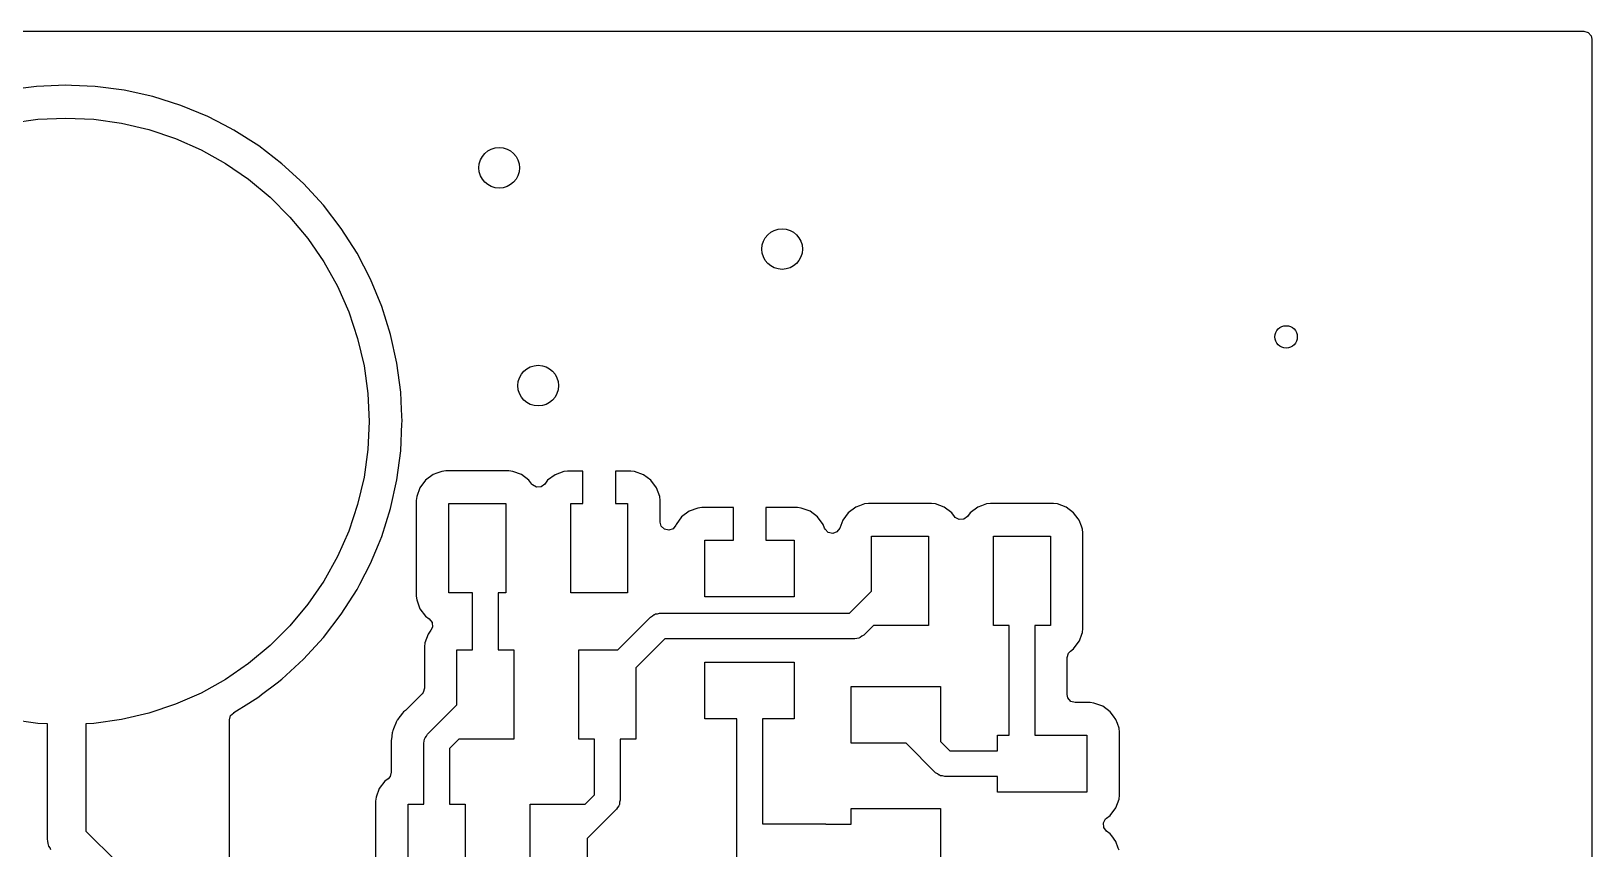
# Model space of a CAD drawing. Extents: x 0.01 to 1.99, y 0.01 to 1.19.
# Drawn here: x 1.028 to 1.988, y 0.685 to 1.188 of the extents above; entities that cross this region are included whole.
import ezdxf

# ---------------------------------------------------------------- set-up
doc = ezdxf.new("R2010")
doc.units = 0
doc.header["$MEASUREMENT"] = 0
doc.layers.add('BLACK', color=7, linetype='CONTINUOUS')

msp = doc.modelspace()

# ---------------------------------------------------------------- linework, layer by layer
at = {"layer": 'BLACK', "linetype": 'CONTINUOUS'}
for p, q in [((0.01695, 1.18801), (1.98305, 1.18801)), ((1.98305, 1.18801), (1.98573, 1.18722)), ((1.98573, 1.18722), (1.98756, 1.18511)), ((1.98756, 1.18511), (1.98801, 1.18305)), ((1.98801, 1.18305), (1.98801, 0.01695)), ((1.03137, 1.15405), (1.01348, 1.15169)), ((1.04489, 1.15464), (1.03137, 1.15405)), ((1.0494, 1.15484), (1.04489, 1.15464)), ((1.05301, 1.15468), (1.0494, 1.15484)), ((1.0494, 1.15484), (1.0494, 1.15484)), ((1.06743, 1.15405), (1.05301, 1.15468)), ((1.08532, 1.15169), (1.06743, 1.15405)), ((1.10293, 1.14779), (1.08532, 1.15169)), ((1.12014, 1.14236), (1.10293, 1.14779)), ((1.13681, 1.13546), (1.12014, 1.14236)), ((1.01511, 1.13144), (1.03218, 1.13382)), ((1.03218, 1.13382), (1.0494, 1.13462)), ((1.0494, 1.13462), (1.06662, 1.13382)), ((1.06662, 1.13382), (1.08369, 1.13144)), ((1.14698, 1.13017), (1.13681, 1.13546)), ((1.13681, 1.13546), (1.13681, 1.13546)), ((1.08369, 1.13144), (1.10047, 1.1275)), ((1.10047, 1.1275), (1.11681, 1.12202)), ((1.15282, 1.12713), (1.14698, 1.13017)), ((1.16804, 1.11743), (1.15282, 1.12713)), ((1.11681, 1.12202), (1.13258, 1.11505)), ((1.13258, 1.11505), (1.14764, 1.10667)), ((1.18235, 1.10645), (1.16804, 1.11743)), ((1.14764, 1.10667), (1.16186, 1.09693)), ((1.19566, 1.09426), (1.18235, 1.10645)), ((1.16186, 1.09693), (1.17512, 1.08591)), ((1.17512, 1.08591), (1.18731, 1.07372)), ((1.20785, 1.08095), (1.19566, 1.09426)), ((1.21883, 1.06664), (1.20785, 1.08095)), ((1.18731, 1.07372), (1.19833, 1.06046)), ((1.22853, 1.05142), (1.21883, 1.06664)), ((1.19833, 1.06046), (1.20807, 1.04624)), ((1.23686, 1.03541), (1.22853, 1.05142)), ((1.22853, 1.05142), (1.22853, 1.05142)), ((1.20807, 1.04624), (1.21645, 1.03118)), ((1.21645, 1.03118), (1.22342, 1.01541)), ((1.24376, 1.01874), (1.23686, 1.03541)), ((1.23686, 1.03541), (1.23686, 1.03541)), ((1.23686, 1.03541), (1.23686, 1.03541)), ((1.24919, 1.00153), (1.24376, 1.01874)), ((1.22342, 1.01541), (1.2289, 0.99907)), ((1.2289, 0.99907), (1.23284, 0.98229)), ((1.25309, 0.98392), (1.24919, 1.00153)), ((1.23284, 0.98229), (1.23522, 0.96522)), ((1.25545, 0.96603), (1.25309, 0.98392)), ((1.23522, 0.96522), (1.23602, 0.948)), ((1.25592, 0.95531), (1.25545, 0.96603)), ((1.25624, 0.948), (1.25592, 0.95531)), ((1.23602, 0.948), (1.23522, 0.93078)), ((1.25545, 0.92997), (1.25618, 0.94669)), ((1.25618, 0.94669), (1.25624, 0.948)), ((1.25624, 0.948), (1.25624, 0.948)), ((1.23522, 0.93078), (1.23284, 0.91371)), ((1.25309, 0.91208), (1.25545, 0.92997)), ((1.23284, 0.91371), (1.2289, 0.89693)), ((1.24919, 0.89447), (1.25309, 0.91208)), ((1.27531, 0.91525), (1.2707, 0.9118)), ((1.27763, 0.91612), (1.27531, 0.91525)), ((1.27531, 0.91525), (1.27531, 0.91525)), ((1.27531, 0.91525), (1.27531, 0.91525)), ((1.2807, 0.91726), (1.27763, 0.91612)), ((1.28308, 0.91752), (1.2807, 0.91726)), ((1.2807, 0.91726), (1.2807, 0.91726)), ((1.28309, 0.91752), (1.28308, 0.91752)), ((1.28308, 0.91752), (1.28308, 0.91752)), ((1.32191, 0.91752), (1.28309, 0.91752)), ((1.32192, 0.91752), (1.32191, 0.91752)), ((1.3243, 0.91726), (1.32192, 0.91752)), ((1.32192, 0.91752), (1.32192, 0.91752)), ((1.32969, 0.91525), (1.3243, 0.91726)), ((1.3243, 0.91726), (1.3243, 0.91726)), ((1.3243, 0.91726), (1.3243, 0.91726)), ((1.3343, 0.9118), (1.32969, 0.91525)), ((1.32969, 0.91525), (1.32969, 0.91525)), ((1.32969, 0.91525), (1.32969, 0.91525)), ((1.35032, 0.91523), (1.34571, 0.91179)), ((1.3557, 0.91724), (1.35032, 0.91523)), ((1.35032, 0.91523), (1.35032, 0.91523)), ((1.35809, 0.9175), (1.3557, 0.91724)), ((1.3675, 0.9175), (1.35809, 0.9175)), ((1.35809, 0.9175), (1.35809, 0.9175)), ((1.3675, 0.8975), (1.3675, 0.9175)), ((1.39691, 0.9175), (1.3875, 0.9175)), ((1.3875, 0.9175), (1.3875, 0.8975)), ((1.39929, 0.91724), (1.39691, 0.9175)), ((1.39691, 0.9175), (1.39691, 0.9175)), ((1.40468, 0.91523), (1.39929, 0.91724)), ((1.40929, 0.91179), (1.40468, 0.91523)), ((1.26725, 0.90719), (1.26524, 0.9018)), ((1.2707, 0.9118), (1.26725, 0.90719)), ((1.26725, 0.90719), (1.26725, 0.90719)), ((1.33604, 0.90948), (1.3343, 0.9118)), ((1.3365, 0.90894), (1.33604, 0.90948)), ((1.33896, 0.9076), (1.3365, 0.90894)), ((1.34175, 0.9078), (1.33896, 0.9076)), ((1.34398, 0.90948), (1.34175, 0.9078)), ((1.34571, 0.91179), (1.34398, 0.90948)), ((1.41273, 0.90718), (1.40929, 0.91179)), ((1.41474, 0.9018), (1.41273, 0.90718)), ((1.41273, 0.90718), (1.41273, 0.90718)), ((1.2289, 0.89693), (1.22342, 0.88059)), ((1.24376, 0.87726), (1.24919, 0.89447)), ((1.26524, 0.9018), (1.26498, 0.89942)), ((1.26498, 0.89942), (1.26498, 0.84058)), ((1.26524, 0.9018), (1.26524, 0.9018)), ((1.285, 0.8425), (1.285, 0.8975)), ((1.285, 0.8975), (1.32, 0.8975)), ((1.32, 0.8975), (1.32, 0.8425)), ((1.36, 0.8425), (1.36, 0.8975)), ((1.36, 0.8975), (1.3675, 0.8975)), ((1.3875, 0.8975), (1.395, 0.8975)), ((1.395, 0.8975), (1.395, 0.8425)), ((1.415, 0.89941), (1.41474, 0.9018)), ((1.415, 0.88599), (1.415, 0.89941)), ((1.415, 0.89941), (1.415, 0.89941)), ((1.43282, 0.89273), (1.42821, 0.88929)), ((1.4382, 0.89474), (1.43282, 0.89273)), ((1.43282, 0.89273), (1.43282, 0.89273)), ((1.44059, 0.895), (1.4382, 0.89474)), ((1.46, 0.895), (1.44059, 0.895)), ((1.44059, 0.895), (1.44059, 0.895)), ((1.46, 0.875), (1.46, 0.895)), ((1.49941, 0.895), (1.48, 0.895)), ((1.48, 0.895), (1.48, 0.875)), ((1.50179, 0.89474), (1.49941, 0.895)), ((1.49941, 0.895), (1.49941, 0.895)), ((1.50718, 0.89273), (1.50179, 0.89474)), ((1.51179, 0.88929), (1.50718, 0.89273)), ((1.53531, 0.89525), (1.5307, 0.8918)), ((1.53763, 0.89612), (1.53531, 0.89525)), ((1.53531, 0.89525), (1.53531, 0.89525)), ((1.53531, 0.89525), (1.53531, 0.89525)), ((1.5407, 0.89726), (1.53763, 0.89612)), ((1.54308, 0.89752), (1.5407, 0.89726)), ((1.5407, 0.89726), (1.5407, 0.89726)), ((1.54309, 0.89752), (1.54308, 0.89752)), ((1.54308, 0.89752), (1.54308, 0.89752)), ((1.58191, 0.89752), (1.54309, 0.89752)), ((1.58192, 0.89752), (1.58191, 0.89752)), ((1.5843, 0.89726), (1.58192, 0.89752)), ((1.58192, 0.89752), (1.58192, 0.89752)), ((1.58969, 0.89525), (1.5843, 0.89726)), ((1.5843, 0.89726), (1.5843, 0.89726)), ((1.5843, 0.89726), (1.5843, 0.89726)), ((1.5943, 0.8918), (1.58969, 0.89525)), ((1.58969, 0.89525), (1.58969, 0.89525)), ((1.58969, 0.89525), (1.58969, 0.89525)), ((1.61031, 0.89525), (1.6057, 0.8918)), ((1.61263, 0.89612), (1.61031, 0.89525)), ((1.61031, 0.89525), (1.61031, 0.89525)), ((1.61031, 0.89525), (1.61031, 0.89525)), ((1.6157, 0.89726), (1.61263, 0.89612)), ((1.61808, 0.89752), (1.6157, 0.89726)), ((1.6157, 0.89726), (1.6157, 0.89726)), ((1.61809, 0.89752), (1.61808, 0.89752)), ((1.61808, 0.89752), (1.61808, 0.89752)), ((1.65691, 0.89752), (1.61809, 0.89752)), ((1.65692, 0.89752), (1.65691, 0.89752)), ((1.6593, 0.89726), (1.65692, 0.89752)), ((1.65692, 0.89752), (1.65692, 0.89752)), ((1.66469, 0.89525), (1.6593, 0.89726)), ((1.6593, 0.89726), (1.6593, 0.89726)), ((1.6593, 0.89726), (1.6593, 0.89726)), ((1.6693, 0.8918), (1.66469, 0.89525)), ((1.66469, 0.89525), (1.66469, 0.89525)), ((1.66469, 0.89525), (1.66469, 0.89525)), ((1.41561, 0.88362), (1.415, 0.88599)), ((1.41758, 0.88164), (1.41561, 0.88362)), ((1.42461, 0.88426), (1.42293, 0.88202)), ((1.42477, 0.88468), (1.42461, 0.88426)), ((1.42821, 0.88929), (1.42477, 0.88468)), ((1.51523, 0.88468), (1.51179, 0.88929)), ((1.51613, 0.88229), (1.51523, 0.88468)), ((1.51523, 0.88468), (1.51523, 0.88468)), ((1.52725, 0.88719), (1.52542, 0.88229)), ((1.5307, 0.8918), (1.52725, 0.88719)), ((1.52725, 0.88719), (1.52725, 0.88719)), ((1.59603, 0.88949), (1.5943, 0.8918)), ((1.59649, 0.88896), (1.59603, 0.88949)), ((1.59895, 0.88762), (1.59649, 0.88896)), ((1.60173, 0.88782), (1.59895, 0.88762)), ((1.60397, 0.88949), (1.60173, 0.88782)), ((1.6057, 0.8918), (1.60397, 0.88949)), ((1.67208, 0.88809), (1.6693, 0.8918)), ((1.67275, 0.88719), (1.67208, 0.88809)), ((1.67409, 0.88362), (1.67275, 0.88719)), ((1.67476, 0.8818), (1.67409, 0.88362)), ((1.22342, 0.88059), (1.21645, 0.86482)), ((1.24169, 0.87225), (1.24376, 0.87726)), ((1.42031, 0.88105), (1.41758, 0.88164)), ((1.42293, 0.88202), (1.42031, 0.88105)), ((1.4425, 0.84), (1.4425, 0.875)), ((1.4425, 0.875), (1.46, 0.875)), ((1.48, 0.875), (1.4975, 0.875)), ((1.4975, 0.875), (1.4975, 0.84)), ((1.51642, 0.88165), (1.51613, 0.88229)), ((1.5184, 0.87967), (1.51642, 0.88165)), ((1.52113, 0.87908), (1.5184, 0.87967)), ((1.52375, 0.88006), (1.52113, 0.87908)), ((1.52542, 0.88229), (1.52375, 0.88006)), ((1.545, 0.84364), (1.545, 0.8775)), ((1.545, 0.8775), (1.58, 0.8775)), ((1.58, 0.8775), (1.58, 0.8225)), ((1.62, 0.8225), (1.62, 0.8775)), ((1.62, 0.8775), (1.655, 0.8775)), ((1.655, 0.8775), (1.655, 0.8225)), ((1.67502, 0.87942), (1.67476, 0.8818)), ((1.67476, 0.8818), (1.67476, 0.8818)), ((1.67502, 0.87941), (1.67502, 0.87942)), ((1.67502, 0.82059), (1.67502, 0.87941)), ((1.21645, 0.86482), (1.20807, 0.84976)), ((1.23686, 0.86059), (1.24169, 0.87225)), ((1.23026, 0.84791), (1.23686, 0.86059)), ((1.20807, 0.84976), (1.19833, 0.83554)), ((1.22853, 0.84458), (1.23026, 0.84791)), ((1.19833, 0.83554), (1.18731, 0.82228)), ((1.21883, 0.82936), (1.22853, 0.84458)), ((1.26498, 0.84058), (1.26524, 0.8382)), ((1.26524, 0.8382), (1.26524, 0.8382)), ((1.26524, 0.8382), (1.26725, 0.83281)), ((1.29963, 0.8425), (1.285, 0.8425)), ((1.29963, 0.8075), (1.29963, 0.8425)), ((1.32, 0.8425), (1.31537, 0.8425)), ((1.31537, 0.8425), (1.31537, 0.8075)), ((1.395, 0.8425), (1.36, 0.8425)), ((1.4975, 0.84), (1.4425, 0.84)), ((1.53136, 0.83), (1.545, 0.84364)), ((1.20785, 0.81505), (1.21883, 0.82936)), ((1.26725, 0.83281), (1.26725, 0.83281)), ((1.26725, 0.83281), (1.2707, 0.8282)), ((1.2707, 0.8282), (1.273, 0.82648)), ((1.273, 0.82648), (1.27468, 0.82424)), ((1.38886, 0.8075), (1.40906, 0.82769)), ((1.40906, 0.82769), (1.41018, 0.8284)), ((1.41018, 0.8284), (1.41121, 0.82922)), ((1.41121, 0.82922), (1.41165, 0.82932)), ((1.41165, 0.82932), (1.41203, 0.82956)), ((1.41203, 0.82956), (1.41334, 0.82971)), ((1.41334, 0.82971), (1.41463, 0.83)), ((1.41463, 0.83), (1.53136, 0.83)), ((1.18731, 0.82228), (1.17512, 0.81009)), ((1.27225, 0.81719), (1.27024, 0.8118)), ((1.274, 0.81953), (1.27225, 0.81719)), ((1.27225, 0.81719), (1.27225, 0.81719)), ((1.27487, 0.82145), (1.274, 0.81953)), ((1.27468, 0.82424), (1.27487, 0.82145)), ((1.54019, 0.81656), (1.53908, 0.81586)), ((1.54614, 0.8225), (1.54019, 0.81656)), ((1.58, 0.8225), (1.54614, 0.8225)), ((1.62963, 0.8225), (1.62, 0.8225)), ((1.62963, 0.755), (1.62963, 0.8225)), ((1.655, 0.8225), (1.64537, 0.8225)), ((1.64537, 0.8225), (1.64537, 0.755)), ((1.67286, 0.81309), (1.67439, 0.81719)), ((1.67439, 0.81719), (1.67476, 0.8182)), ((1.67476, 0.8182), (1.67502, 0.82058)), ((1.67476, 0.8182), (1.67476, 0.8182)), ((1.67502, 0.82058), (1.67502, 0.82059)), ((1.17512, 0.81009), (1.16186, 0.79907)), ((1.19566, 0.80174), (1.20785, 0.81505)), ((1.27024, 0.8118), (1.26998, 0.80942)), ((1.26998, 0.80942), (1.26998, 0.78398)), ((1.27024, 0.8118), (1.27024, 0.8118)), ((1.29, 0.77364), (1.29, 0.8075)), ((1.29, 0.8075), (1.29963, 0.8075)), ((1.31537, 0.8075), (1.325, 0.8075)), ((1.325, 0.8075), (1.325, 0.7525)), ((1.365, 0.7525), (1.365, 0.8075)), ((1.365, 0.8075), (1.38886, 0.8075)), ((1.41789, 0.81425), (1.4, 0.79636)), ((1.53463, 0.81425), (1.41789, 0.81425)), ((1.53591, 0.81455), (1.53463, 0.81425)), ((1.53723, 0.81469), (1.53591, 0.81455)), ((1.53761, 0.81493), (1.53723, 0.81469)), ((1.53804, 0.81503), (1.53761, 0.81493)), ((1.53908, 0.81586), (1.53804, 0.81503)), ((1.66618, 0.80547), (1.66738, 0.80676)), ((1.66738, 0.80676), (1.6693, 0.8082)), ((1.6693, 0.8082), (1.67275, 0.81281)), ((1.67275, 0.81281), (1.67286, 0.81309)), ((1.67275, 0.81281), (1.67275, 0.81281)), ((1.16186, 0.79907), (1.14764, 0.78933)), ((1.18235, 0.78955), (1.19566, 0.80174)), ((1.4425, 0.765), (1.4425, 0.8)), ((1.4425, 0.8), (1.4975, 0.8)), ((1.4975, 0.8), (1.4975, 0.765)), ((1.66539, 0.80279), (1.66618, 0.80547)), ((1.66539, 0.77998), (1.66539, 0.80279)), ((1.14764, 0.78933), (1.13258, 0.78095)), ((1.16987, 0.77998), (1.17935, 0.78725)), ((1.17935, 0.78725), (1.18235, 0.78955)), ((1.18235, 0.78955), (1.18235, 0.78955)), ((1.18235, 0.78955), (1.18235, 0.78955)), ((1.4, 0.79636), (1.4, 0.7525)), ((1.13258, 0.78095), (1.11681, 0.77398)), ((1.16206, 0.77476), (1.16804, 0.77857)), ((1.16804, 0.77857), (1.16987, 0.77998)), ((1.26853, 0.78048), (1.25848, 0.77043)), ((1.26919, 0.7813), (1.26853, 0.78048)), ((1.26998, 0.78398), (1.26919, 0.7813)), ((1.5325, 0.75), (1.5325, 0.785)), ((1.5325, 0.785), (1.5875, 0.785)), ((1.5875, 0.785), (1.5875, 0.75114)), ((1.66584, 0.77792), (1.66539, 0.77998)), ((1.66767, 0.77581), (1.66584, 0.77792)), ((1.10047, 0.7685), (1.08369, 0.76456)), ((1.11681, 0.77398), (1.10047, 0.7685)), ((1.15079, 0.76708), (1.15267, 0.7688)), ((1.15267, 0.7688), (1.15282, 0.76887)), ((1.15282, 0.76887), (1.16206, 0.77476)), ((1.15282, 0.76887), (1.15282, 0.76887)), ((1.15282, 0.76887), (1.15282, 0.76887)), ((1.25647, 0.76863), (1.25511, 0.76666)), ((1.25722, 0.7693), (1.25647, 0.76863)), ((1.25826, 0.77022), (1.25722, 0.7693)), ((1.25848, 0.77043), (1.25826, 0.77022)), ((1.27193, 0.75557), (1.29, 0.77364)), ((1.67035, 0.77502), (1.66767, 0.77581)), ((1.67941, 0.77502), (1.67035, 0.77502)), ((1.67942, 0.77502), (1.67941, 0.77502)), ((1.67941, 0.77502), (1.67941, 0.77502)), ((1.6818, 0.77476), (1.67942, 0.77502)), ((1.67942, 0.77502), (1.67942, 0.77502)), ((1.68719, 0.77275), (1.6818, 0.77476)), ((1.6818, 0.77476), (1.6818, 0.77476)), ((1.6818, 0.77476), (1.6818, 0.77476)), ((1.6918, 0.7693), (1.68719, 0.77275)), ((1.68719, 0.77275), (1.68719, 0.77275)), ((1.68719, 0.77275), (1.68719, 0.77275)), ((1.69378, 0.76666), (1.6918, 0.7693)), ((1.03218, 0.76218), (1.01511, 0.76456)), ((1.03819, 0.7619), (1.03218, 0.76218)), ((1.03819, 0.69108), (1.03819, 0.7619)), ((1.06662, 0.76218), (1.06181, 0.76195)), ((1.06181, 0.76195), (1.06181, 0.69597)), ((1.08369, 0.76456), (1.06662, 0.76218)), ((1.15, 0.7644), (1.15079, 0.76708)), ((1.15, 0.65), (1.15, 0.7644)), ((1.25067, 0.75836), (1.2506, 0.75796)), ((1.25166, 0.76054), (1.25067, 0.75836)), ((1.25067, 0.75836), (1.25067, 0.75836)), ((1.25177, 0.76082), (1.25166, 0.76054)), ((1.25262, 0.76306), (1.25177, 0.76082)), ((1.25285, 0.76339), (1.25262, 0.76306)), ((1.25262, 0.76306), (1.25262, 0.76306)), ((1.25329, 0.76417), (1.25285, 0.76339)), ((1.25345, 0.76454), (1.25329, 0.76417)), ((1.25493, 0.76642), (1.25345, 0.76454)), ((1.25345, 0.76454), (1.25345, 0.76454)), ((1.25511, 0.76666), (1.25493, 0.76642)), ((1.46213, 0.765), (1.4425, 0.765)), ((1.46213, 0.69254), (1.46213, 0.765)), ((1.4975, 0.765), (1.47787, 0.765)), ((1.47787, 0.765), (1.47787, 0.70041)), ((1.69525, 0.76469), (1.69378, 0.76666)), ((1.69619, 0.76218), (1.69525, 0.76469)), ((1.69726, 0.7593), (1.69619, 0.76218)), ((1.69752, 0.75692), (1.69726, 0.7593)), ((1.69726, 0.7593), (1.69726, 0.7593)), ((1.24988, 0.75405), (1.24945, 0.7517)), ((1.24945, 0.7517), (1.2496, 0.74931)), ((1.2496, 0.74931), (1.24961, 0.74901)), ((1.24961, 0.74901), (1.24961, 0.73221)), ((1.24993, 0.75435), (1.24988, 0.75405)), ((1.25022, 0.75672), (1.24993, 0.75435)), ((1.25029, 0.75691), (1.25022, 0.75672)), ((1.25022, 0.75672), (1.25022, 0.75672)), ((1.25036, 0.7571), (1.25029, 0.75691)), ((1.2506, 0.75796), (1.25036, 0.7571)), ((1.26963, 0.75), (1.26992, 0.75129)), ((1.26963, 0.7125), (1.26963, 0.75)), ((1.26992, 0.75129), (1.27007, 0.7526)), ((1.27007, 0.7526), (1.27031, 0.75298)), ((1.27031, 0.75298), (1.27041, 0.75342)), ((1.27041, 0.75342), (1.27123, 0.75445)), ((1.27123, 0.75445), (1.27193, 0.75557)), ((1.29114, 0.7525), (1.28537, 0.74674)), ((1.325, 0.7525), (1.29114, 0.7525)), ((1.37463, 0.7525), (1.365, 0.7525)), ((1.37463, 0.71826), (1.37463, 0.7525)), ((1.4, 0.7525), (1.39037, 0.7525)), ((1.39037, 0.7525), (1.39037, 0.715)), ((1.56636, 0.75), (1.5325, 0.75)), ((1.58443, 0.73193), (1.56636, 0.75)), ((1.5875, 0.75114), (1.59326, 0.74537)), ((1.6225, 0.74537), (1.6225, 0.755)), ((1.6225, 0.755), (1.62963, 0.755)), ((1.64537, 0.755), (1.6775, 0.755)), ((1.6775, 0.755), (1.6775, 0.72)), ((1.69752, 0.75691), (1.69752, 0.75692)), ((1.69752, 0.71809), (1.69752, 0.75691)), ((1.28537, 0.74674), (1.28537, 0.7125)), ((1.59326, 0.74537), (1.6225, 0.74537)), ((1.24882, 0.72953), (1.24762, 0.72824)), ((1.24961, 0.73221), (1.24882, 0.72953)), ((1.58555, 0.73123), (1.58443, 0.73193)), ((1.58658, 0.73041), (1.58555, 0.73123)), ((1.58702, 0.73031), (1.58658, 0.73041)), ((1.5874, 0.73007), (1.58702, 0.73031)), ((1.58871, 0.72992), (1.5874, 0.73007)), ((1.59, 0.72963), (1.58871, 0.72992)), ((1.6225, 0.72963), (1.59, 0.72963)), ((1.6225, 0.72), (1.6225, 0.72963)), ((1.24225, 0.72219), (1.24024, 0.7168)), ((1.2457, 0.7268), (1.24225, 0.72219)), ((1.24225, 0.72219), (1.24225, 0.72219)), ((1.24762, 0.72824), (1.2457, 0.7268)), ((1.2457, 0.7268), (1.2457, 0.7268)), ((1.6775, 0.72), (1.6225, 0.72)), ((1.24024, 0.7168), (1.23998, 0.71442)), ((1.23998, 0.71442), (1.23998, 0.65558)), ((1.24024, 0.7168), (1.24024, 0.7168)), ((1.26, 0.6575), (1.26, 0.7125)), ((1.26, 0.7125), (1.26963, 0.7125)), ((1.28537, 0.7125), (1.295, 0.7125)), ((1.295, 0.7125), (1.295, 0.6575)), ((1.335, 0.6575), (1.335, 0.7125)), ((1.335, 0.7125), (1.36886, 0.7125)), ((1.36886, 0.7125), (1.37463, 0.71826)), ((1.38877, 0.71055), (1.38807, 0.70943)), ((1.38959, 0.71158), (1.38877, 0.71055)), ((1.38969, 0.71202), (1.38959, 0.71158)), ((1.38993, 0.7124), (1.38969, 0.71202)), ((1.39008, 0.71371), (1.38993, 0.7124)), ((1.39037, 0.715), (1.39008, 0.71371)), ((1.69525, 0.71031), (1.69726, 0.7157)), ((1.69726, 0.7157), (1.69752, 0.71808)), ((1.69726, 0.7157), (1.69726, 0.7157)), ((1.69752, 0.71808), (1.69752, 0.71809)), ((1.38807, 0.70943), (1.37, 0.69136)), ((1.5325, 0.70037), (1.5325, 0.71)), ((1.5325, 0.71), (1.5875, 0.71)), ((1.5875, 0.71), (1.5875, 0.675)), ((1.68762, 0.70105), (1.68896, 0.70351)), ((1.68782, 0.69827), (1.68762, 0.70105)), ((1.68896, 0.70351), (1.68949, 0.70397)), ((1.68949, 0.70397), (1.6918, 0.7057)), ((1.6918, 0.7057), (1.69525, 0.71031)), ((1.69525, 0.71031), (1.69525, 0.71031)), ((1.06181, 0.69597), (1.08078, 0.677)), ((1.37, 0.69136), (1.37, 0.6575)), ((1.46213, 0.66076), (1.46213, 0.69254)), ((1.47787, 0.70041), (1.51671, 0.70041)), ((1.51671, 0.70041), (1.51688, 0.70037)), ((1.51688, 0.70037), (1.5325, 0.70037)), ((1.68949, 0.69603), (1.68782, 0.69827)), ((1.6918, 0.6943), (1.68949, 0.69603)), ((1.69277, 0.69301), (1.6918, 0.6943)), ((1.69525, 0.68969), (1.69277, 0.69301)), ((1.03844, 0.68974), (1.03819, 0.69108)), ((1.0385, 0.68838), (1.03844, 0.68974)), ((1.03884, 0.68762), (1.0385, 0.68838)), ((1.03899, 0.68681), (1.03884, 0.68762)), ((1.0397, 0.68565), (1.03899, 0.68681)), ((1.04026, 0.68441), (1.0397, 0.68565)), ((1.69678, 0.68559), (1.69525, 0.68969)), ((1.69726, 0.6843), (1.69678, 0.68559))]:
    msp.add_line(p, q, dxfattribs=at)
at = {"layer": 'BLACK'}
for centre, radius in [((1.316, 1.104), 0.0125), ((1.49, 1.054), 0.0125), ((1.8, 1), 0.00689), ((1.34, 0.97), 0.0125)]:
    msp.add_circle(centre, radius, dxfattribs=at)

doc.saveas('drawing.dxf')
